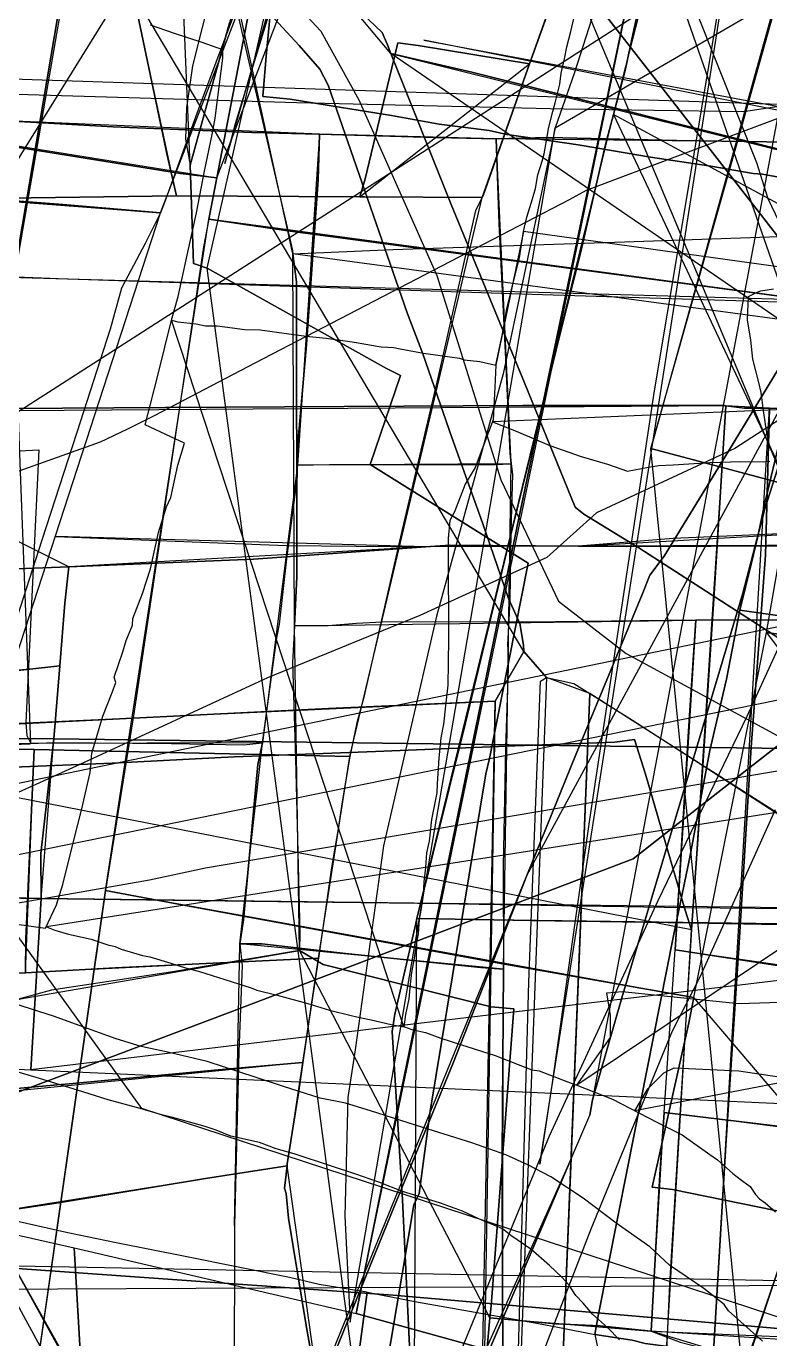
# Model space of a CAD drawing. Extents: x -6790 to 12600, y -1098 to 2171.
# Drawn here: x 219 to 294.5, y 106.4 to 239.5 of the extents above; entities that cross this region are included whole.
import ezdxf

# ---------------------------------------------------------------- set-up
doc = ezdxf.new("R2010")
doc.units = 0

msp = doc.modelspace()

# ---------------------------------------------------------------- linework, layer by layer
for points in [[(79.55, 608.24), (82.48, 284.45), (81.9, 110.82), (776.2, 114.16), (808.14, 114.29), (79.55, 608.24)], [(55.14, 446.99), (100.19, 454.58), (104.47, 455.78), (224.77, 473.11), (461.17, 463.41), (418.9, 266.35), (473.54, 223.76), (408.25, 162.09), (348.15, 91.29), (230.73, 129.78), (178.95, 201.71), (100.39, 217.95), (74.08, 298.71), (55.02, 301.46), (55.14, 446.99)], [(226.33, 412.57), (238.91, 411.68), (276.75, 408.7), (280.74, 408.3), (279.77, 401.1), (275.27, 367.11), (272.24, 343.18), (272.08, 342.7), (271.91, 342.21), (268.66, 319.72), (264.72, 292.91), (264.16, 289.86), (251.5, 292.43), (238.34, 224.17), (234.66, 224.6), (206.86, 229.07), (194.88, 231.14), (207.26, 302.87), (219.74, 375.27), (225.75, 409.89), (226.33, 412.57)], [(266.31, 342.45), (259.94, 316.56), (246.23, 262.97), (239.63, 239.89), (235.64, 225.44), (235.98, 215.48), (237.38, 215.02), (266.31, 342.45)], [(282.38, 196.7), (290.79, 226.36), (297.73, 251.2), (308.33, 289.46), (317.5, 321.97), (323, 342.56), (282.38, 196.7)], [(333.35, 88.64), (293.18, 88.15), (300.02, 127.56), (310.25, 189.3), (282.38, 196.7), (290.79, 226.36), (297.73, 251.2), (308.33, 289.46), (317.5, 321.97), (323, 342.56), (363.96, 332.32), (345.19, 235.61), (334.87, 183.19), (347.66, 179.99), (336.15, 107.17), (333.35, 88.64)], [(99.29, 328.23), (99.25, 305.16), (100.09, 300.82), (115.76, 275.34), (129.79, 251.68), (141.75, 232.68), (157.16, 207.16), (165.29, 194.06), (181.17, 167.74), (193.38, 147.19), (201.85, 131.81), (207.29, 122.98), (212.06, 113.74), (215.37, 108.17), (217.48, 103.51), (224.26, 94.05), (233.77, 81.13), (99.29, 328.23)], [(402.38, 300.31), (391.4, 281.88), (375.82, 262.72), (365.06, 252.41), (348.04, 237.53), (338.6, 228.73), (322.97, 219.18), (320.42, 215.82), (290.9, 196.72), (276.89, 190.18), (271.85, 185.66), (258.94, 179.76), (243.49, 173.45), (224.44, 164.65), (215.18, 160.48), (201.46, 152.49), (188.43, 148.79), (166.42, 150.05), (139.03, 156.98), (112.05, 172.61), (97.78, 183.95), (81.03, 201.05), (44.46, 231.18), (402.38, 300.31)], [(237.53, 219.98), (238.34, 224.17), (251.5, 292.43), (264.16, 289.86), (264.72, 292.91), (313.5, 283.31), (313.05, 281.28), (306.41, 247.34), (305.77, 243.95), (299.75, 211.98), (299.7, 211.6), (287.07, 213.27), (245.78, 218.75), (237.53, 219.98)], [(264.72, 292.91), (264.16, 289.86), (251.5, 292.43), (238.34, 224.17), (264.72, 292.91)], [(361.26, 292.26), (359.89, 290.22), (351.52, 277.75), (350.33, 276.37), (320.63, 245.82), (311.59, 236.56), (311.03, 236.09), (291.75, 228.88), (275.83, 222.88), (274.11, 221.94), (242.21, 205.37), (232, 200.01), (229.28, 198.66), (226.52, 197.37), (196.88, 186.82), (361.26, 292.26)], [(425.61, 288.39), (424.01, 283.27), (421.54, 272.64), (420.37, 267.5), (417.11, 253.32), (411.43, 231.13), (375.06, 199.55), (374.37, 177.82), (307.95, 166.15), (278.69, 161.19), (237.2, 154.14), (231.52, 152.92), (217.46, 150.47), (204.18, 147.06), (201.97, 147.06), (174.99, 155.62), (147.86, 164.74), (144.33, 165.46), (126.47, 175.33), (100.98, 188.93), (84.02, 198), (42.92, 222.24), (425.61, 288.39)], [(208.64, 278.58), (210.82, 276.53), (221.56, 264.72), (234.08, 251.24), (246.71, 237.6), (248.79, 235.19), (249.65, 233.56), (257.68, 210.48), (259.24, 206.32), (262.19, 197.82), (265.3, 189.19), (267.95, 181.5), (269.08, 178.95), (269.48, 176.78), (269.51, 176.12), (208.64, 278.58)], [(254.1, 277.97), (248.65, 257.2), (242.15, 235.92), (240.22, 229.63), (239.16, 225.62), (254.1, 277.97)], [(329.14, 211.29), (323.63, 189.57), (322.97, 186.97), (307.96, 186.89), (278.76, 186.77), (275.06, 186.8), (261.95, 186.9), (259.57, 186.73), (242.07, 185.5), (223.32, 184.72), (217.18, 184.47), (216.72, 188.02), (216.71, 188.09), (211.53, 226.77), (209.13, 246.29), (208, 273.45), (212.93, 272.34), (248.66, 264.88), (284.02, 257.43), (318.93, 249.96), (332.45, 247.07), (334.7, 246.7), (332.01, 229.2), (329.14, 211.29)], [(156.48, 133.38), (192.19, 123.17), (198.15, 121.5), (201.6, 120.69), (215.32, 200.07), (224.75, 255.6), (226.73, 265.55), (226.24, 265.65), (204.25, 268.2), (196.72, 269.14), (193.15, 269.43), (186.39, 270.21), (169.98, 268.84), (166.21, 232.51), (160.38, 173.2), (156.48, 133.38)], [(201.6, 120.69), (215.32, 200.07), (224.75, 255.6), (226.73, 265.55), (201.6, 120.69)], [(201.6, 120.69), (223.88, 115.64), (252.5, 108.97), (256.58, 129.24), (269.02, 189.81), (282.99, 256.27), (275.18, 257.41), (243.89, 262.47), (230.9, 264.72), (226.73, 265.55), (224.75, 255.6), (215.32, 200.07), (201.6, 120.69)], [(293.33, 266.02), (282.72, 202.56), (276.15, 159.08), (272.33, 132.14), (271.12, 124.14), (293.33, 266.02)], [(301.86, 265.3), (300.68, 249.57), (298.39, 220.87), (296.98, 202.57), (296.75, 199.37), (293.94, 190.59), (291.71, 182.04), (279.46, 141.01), (276.47, 130.66), (276.19, 129.11), (301.86, 265.3)], [(282.99, 256.27), (269.02, 189.81), (256.58, 129.24), (252.5, 108.97), (282.99, 256.27)], [(295.53, 254.35), (325.47, 246.5), (353.39, 239.15), (353.95, 238.89), (347.3, 223.23), (321.06, 159.29), (314.53, 144.26), (294.18, 97.44), (252.5, 108.97), (256.58, 129.24), (269.02, 189.81), (282.99, 256.27), (295.53, 254.35)], [(280.82, 255.43), (282.93, 251.2), (293.12, 225.71), (294.25, 222.07), (295.76, 218.97), (302.81, 200.62), (307.47, 183.4), (311.2, 169.61), (314.88, 156.95), (316.41, 153.42), (280.82, 255.43)], [(252.85, 222.23), (234.27, 222.35), (233.31, 226.48), (229.91, 242.75), (236.1, 243.52), (240.18, 244.03), (245.29, 244.97), (261.7, 247.59), (264.31, 248.04), (264.56, 248.08), (275.16, 249.97), (275.01, 249.74), (273.35, 244.83), (270.09, 235.73), (258.78, 237.59), (256.73, 237.86), (253.41, 224.08), (252.85, 222.23)], [(252.85, 222.23), (234.27, 222.35), (233.31, 226.48), (229.91, 242.75), (236.1, 243.52), (240.18, 244.03), (245.29, 244.97), (261.7, 247.59), (264.31, 248.04), (264.56, 248.08), (275.16, 249.97), (275.01, 249.74), (273.35, 244.83), (270.09, 235.73), (258.78, 237.59), (256.73, 237.86), (253.41, 224.08), (252.85, 222.23)], [(238.85, 249.35), (239.13, 246.57), (246.02, 216.78), (246.06, 216.45), (238.85, 249.35)], [(275.16, 249.97), (275.01, 249.74), (273.35, 244.83), (270.09, 235.73), (275.16, 249.97)], [(243.07, 247.75), (242.02, 245.86), (236.74, 231.79), (233.03, 221.66), (232.64, 220.63), (243.07, 247.75)], [(243.07, 247.75), (242.02, 245.86), (236.74, 231.79), (233.03, 221.66), (232.64, 220.63), (243.07, 247.75)], [(274.2, 245.26), (279.94, 237.9), (293.28, 220.79), (295.39, 218.07), (308.8, 172.96), (310.62, 163.42), (312.53, 153.78), (274.2, 245.26)], [(282.48, 245.76), (281.81, 244.56), (279.76, 234.92), (278.61, 230.59), (282.48, 245.76)], [(214.58, 222.06), (214.84, 224.72), (214.22, 227.48), (212.38, 233.37), (210.83, 238.72), (210.68, 239.49), (211.38, 239.62), (213.2, 239.71), (222.29, 241.32), (229.91, 242.75), (233.31, 226.48), (234.27, 222.35), (214.58, 222.06)], [(214.58, 222.06), (214.84, 224.72), (214.22, 227.48), (212.38, 233.37), (210.83, 238.72), (210.68, 239.49), (211.38, 239.62), (213.2, 239.71), (222.29, 241.32), (229.91, 242.75), (233.31, 226.48), (234.27, 222.35), (214.58, 222.06)], [(229.91, 242.75), (233.31, 226.48), (234.27, 222.35), (229.91, 242.75)], [(250.31, 243.57), (251.09, 242.77), (255.12, 238.9), (255.66, 237.66), (256, 236.79), (250.31, 243.57)], [(83.26, 238.6), (119.68, 236.97), (167.32, 234.68), (206.65, 232.99), (246.48, 231.82), (273.6, 231.17), (291.79, 230.89), (297.4, 231.73), (312.46, 231.45), (350.37, 230.98), (386.7, 230.19), (424.34, 229.39), (459.83, 229.11), (498.69, 228.27), (530.95, 227.01), (570.64, 226.49), (590.79, 225), (606.55, 224.3), (651.67, 221.73), (688.94, 220.14), (728.68, 218.13), (747.33, 216.96), (752.67, 216.52), (83.26, 238.6)], [(270.09, 235.73), (258.78, 237.59), (256.73, 237.86), (253.41, 224.08), (252.85, 222.23), (270.09, 235.73)], [(252.85, 222.23), (253.41, 224.08), (256.73, 237.86), (258.78, 237.59), (270.09, 235.73), (265.38, 222.38), (265.26, 222.16), (253.32, 222.23), (252.85, 222.23)], [(252.85, 222.23), (253.41, 224.08), (256.73, 237.86), (258.78, 237.59), (270.09, 235.73), (265.38, 222.38), (265.26, 222.16), (253.32, 222.23), (252.85, 222.23)], [(259.34, 238.13), (305.34, 229.53), (330.43, 224.95), (357.61, 219.85), (393.36, 213.47), (424.26, 207.62), (449.05, 202.88), (487.1, 195.61), (503.46, 190.46), (507.51, 189.01), (259.34, 238.13)], [(324.3, 219.8), (299.03, 226.17), (264.21, 234.87), (256, 236.79), (324.3, 219.8)], [(256, 236.79), (262.14, 221.46), (269.56, 203.36), (274.71, 190.78), (275.6, 190.07), (281.17, 186.63), (301.09, 173.79), (321.57, 160.73), (334.51, 152.65), (397.75, 112.48), (405.89, 107.23), (409.91, 106.36), (433.65, 101.34), (455.68, 96.82), (462.76, 95.22), (256, 236.79)], [(270.09, 235.73), (265.38, 222.38), (265.26, 222.16), (270.09, 235.73)], [(315.17, 236.95), (313.91, 234.59), (305.49, 221.4), (297.15, 207.81), (290.25, 196.46), (283.75, 185.8), (282.29, 183.87), (281.52, 181.91), (274.75, 165.58), (269.81, 153.41), (315.17, 236.95)], [(315.17, 236.95), (313.91, 234.59), (305.49, 221.4), (297.15, 207.81), (290.25, 196.46), (283.75, 185.8), (282.29, 183.87), (281.52, 181.91), (274.75, 165.58), (269.81, 153.41), (315.17, 236.95)], [(238.34, 224.17), (234.66, 224.6), (206.86, 229.07), (194.88, 231.14), (238.34, 224.17)], [(278.61, 230.59), (277.8, 227.56), (275.25, 216.52), (273.2, 208.37), (270.83, 198.72), (267.96, 187.02), (263.59, 168.88), (258.65, 149.03), (278.61, 230.59)], [(306.14, 172.18), (304.75, 177.04), (303.89, 180.99), (303.17, 195.31), (302.87, 200.61), (302.74, 202.27), (301.35, 211.99), (300.71, 216.83), (298.02, 219.65), (296.49, 220.87), (280.84, 229.36), (278.61, 230.59), (306.14, 172.18)], [(217.08, 229.96), (216.57, 214.04), (215.89, 198.02), (215.66, 196.35), (220.3, 196.58), (219.03, 170.37), (218.98, 168.89), (219.08, 167.61), (219.48, 166.78), (217.08, 229.96)], [(217.08, 229.96), (227.85, 229.34), (241.89, 228.77), (248.68, 228.61), (248.77, 228.61), (217.08, 229.96)], [(272.69, 229.24), (267.41, 204.27), (260.65, 179.7), (255.27, 156.43), (252.39, 135.74), (251.64, 130.9), (251.35, 118.85), (251.89, 108.09), (272.69, 229.24)], [(246.55, 195.02), (246.55, 196.83), (247.46, 207.27), (248.63, 223.96), (248.77, 228.61), (246.55, 195.02)], [(246.55, 195.02), (249.78, 195.09), (260.87, 195.08), (266.56, 195.08), (268.23, 195.17), (268.12, 196.24), (267.63, 206.48), (267, 219.54), (266.69, 228.13), (260.63, 228.25), (248.77, 228.61), (248.63, 223.96), (247.46, 207.27), (246.55, 196.83), (246.55, 195.02)], [(248.77, 228.61), (260.63, 228.25), (266.69, 228.13), (248.77, 228.61)], [(266.69, 228.13), (272.02, 228.24), (285, 227.96), (296.45, 227.77), (266.69, 228.13)], [(266.69, 228.13), (267, 219.54), (267.63, 206.48), (268.12, 196.24), (268.23, 195.17), (266.69, 228.13)], [(219.81, 166.18), (209.45, 166.39), (209.69, 168.61), (210.78, 180.93), (211.94, 193.65), (212.45, 199.04), (213.27, 207.88), (214.33, 219.4), (214.58, 222.06), (234.27, 222.35), (252.85, 222.23), (253.32, 222.23), (265.26, 222.16), (264.58, 220.84), (260.81, 204), (257.17, 188.51), (253.28, 171.51), (252.57, 168.9), (251.83, 165.48), (219.81, 166.18)], [(219.81, 166.18), (209.45, 166.39), (209.69, 168.61), (210.78, 180.93), (211.94, 193.65), (212.45, 199.04), (213.27, 207.88), (214.33, 219.4), (214.58, 222.06), (234.27, 222.35), (252.85, 222.23), (253.32, 222.23), (265.26, 222.16), (264.58, 220.84), (260.81, 204), (257.17, 188.51), (253.28, 171.51), (252.57, 168.9), (251.83, 165.48), (219.81, 166.18)], [(232.64, 220.63), (222.73, 221.46), (215.65, 221.99), (214.54, 222.01), (232.64, 220.63)], [(232.64, 220.63), (222.73, 221.46), (215.65, 221.99), (214.54, 222.01), (232.64, 220.63)], [(265.26, 222.16), (264.58, 220.84), (260.81, 204), (257.17, 188.51), (253.28, 171.51), (252.57, 168.9), (251.83, 165.48), (265.26, 222.16)], [(252.85, 222.23), (253.32, 222.23), (265.26, 222.16), (252.85, 222.23)], [(232.64, 220.63), (231.08, 217.52), (229.33, 214.19), (228.68, 212.97), (227.53, 208.82), (224.14, 198.33), (220.61, 187.42), (217.45, 177.66), (212.26, 161.25), (206.9, 144.33), (202.43, 130.21), (198.15, 116.21), (194.1, 102.97), (192.09, 96.57), (190.46, 91.03), (232.64, 220.63)], [(232.64, 220.63), (231.08, 217.52), (229.33, 214.19), (228.68, 212.97), (227.53, 208.82), (224.14, 198.33), (220.61, 187.42), (217.45, 177.66), (212.26, 161.25), (206.9, 144.33), (202.43, 130.21), (198.15, 116.21), (194.1, 102.97), (192.09, 96.57), (190.46, 91.03), (232.64, 220.63)], [(237.53, 219.98), (236.99, 217.18), (229.95, 170.05), (227.05, 151.87), (237.53, 219.98)], [(237.53, 219.98), (236.99, 217.18), (229.95, 170.05), (227.05, 151.87), (235.53, 150.31), (266.79, 144.55), (286.76, 141.04), (294.13, 178.06), (298.85, 205.15), (299.7, 211.6), (287.07, 213.27), (245.78, 218.75), (237.53, 219.98)], [(237.53, 219.98), (245.78, 218.75), (287.07, 213.27), (299.7, 211.6), (237.53, 219.98)], [(246.06, 216.45), (256.21, 216.9), (279.71, 217.66), (315.04, 218.89), (339.7, 220.03), (340.15, 220.14), (340.34, 219.76), (344.34, 219.76), (342.86, 208.66), (342.33, 204.67), (341.43, 203.31), (345.17, 202.94), (367.57, 200), (386.77, 197.48), (246.06, 216.45)], [(266.67, 205.17), (267.35, 208.33), (267.76, 210.87), (268.57, 214.07), (269.07, 216.06), (269.46, 218.72), (266.67, 205.17)], [(76.26, 218.06), (128.91, 216.94), (178.8, 215.68), (222.24, 213.95), (270.3, 212.36), (306.26, 211.24), (320.75, 210.81), (352.87, 209.37), (364.89, 209.41), (400.33, 208.29), (435.16, 207.07), (489.82, 205.06), (504.43, 204.19), (518.48, 204.15), (594.79, 202.45), (608.51, 202.53), (669.19, 201.39), (713.86, 200.07), (749.91, 198.99), (76.26, 218.06)], [(246.06, 216.45), (246.43, 213.63), (246.48, 183.71), (246.23, 178.72), (246.06, 216.45)], [(237.38, 215.02), (255.56, 204.83), (257, 204.12), (253.9, 195.08), (269.94, 185.08), (266.01, 165.28), (265.65, 163.72), (260.01, 129.49), (258.88, 121.16), (258.35, 119.99), (253.7, 92.5), (237.38, 215.02)], [(233.76, 209.73), (234.38, 209.56), (236.26, 209.35), (237.19, 209.17), (238.39, 209.15), (239.93, 208.94), (241.15, 208.77), (242.76, 208.75), (245.43, 208.38), (247.4, 208.1), (249.43, 207.89), (252.09, 207.52), (252.89, 207.41), (254.62, 207.1), (255.01, 207.03), (256.31, 206.95), (256.96, 206.81), (259.32, 206.37), (261, 206.14), (262.97, 205.87), (263.43, 205.71), (265.04, 205.53), (266.67, 205.17), (266.56, 202.94), (266.39, 199.61), (265.34, 196.84), (264.55, 194.77), (263.56, 193.08), (262.47, 190.29), (262, 189.41), (261.84, 187.57), (261.82, 183.6), (261.85, 180.07), (261.87, 177.48), (261.84, 174.95), (261.78, 172.72), (261.55, 170.6), (261.35, 168.75), (261.09, 167.36), (260.87, 165.31), (260.71, 162.69), (260.66, 161.8), (260.4, 160.43), (260.14, 159.07), (259.9, 156.88), (259.64, 155.72), (259.53, 154.23), (259.36, 152.77), (259.27, 151.44), (259.08, 150.05), (258.87, 148.97), (258.78, 147.5), (258.6, 146.62), (258.36, 145.01), (258.09, 143.57), (257.97, 142.37), (257.82, 140.91), (257.5, 139.31), (257.31, 138.07), (233.76, 209.73)], [(208.47, 200.48), (209.09, 200.47), (211.09, 200.35), (217.46, 200.77), (233.14, 200.86), (269.4, 201.06), (289.72, 201.06), (290.01, 201.03), (208.47, 200.48)], [(286.5, 147.9), (285.27, 128.05), (284.28, 111.96), (283.98, 105.24), (282.88, 80.77), (287.34, 81.11), (288.69, 103.97), (290, 126.04), (291.32, 146.05), (292.56, 166.41), (294.02, 185.89), (294.41, 200.79), (291.88, 200.8), (290.01, 201.03), (288.83, 182.51), (287.84, 167.07), (287.16, 157.07), (286.5, 147.9)], [(286.5, 147.9), (287.16, 157.07), (287.84, 167.07), (288.83, 182.51), (290.01, 201.03), (286.5, 147.9)], [(290.01, 201.03), (291.88, 200.8), (294.41, 200.79), (290.01, 201.03)], [(294.41, 200.79), (294.02, 185.89), (292.56, 166.41), (291.32, 146.05), (290, 126.04), (288.69, 103.97), (287.34, 81.11), (294.41, 200.79)], [(294.41, 200.79), (296.94, 200.78), (303.42, 200.32), (305.39, 200.29), (308.55, 200.33), (314.13, 200.27), (325.38, 199.75), (332.81, 199.47), (344.49, 199.09), (352.53, 198.79), (361.48, 198.5), (370.51, 198.23), (294.41, 200.79)], [(282.38, 196.7), (310.25, 189.3), (300.02, 127.56), (293.18, 88.15), (282.38, 196.7)], [(240.68, 146.47), (241.07, 148.91), (242.51, 164.66), (242.97, 166.87), (244.44, 177.5), (244.71, 178.91), (245.45, 185.53), (246.55, 193.89), (246.55, 195.02), (249.78, 195.09), (260.87, 195.08), (266.56, 195.08), (268.23, 195.17), (268.34, 194.1), (268.18, 188.29), (268.08, 181.29), (267.83, 176.79), (267.94, 175.47), (267.64, 166.31), (267.4, 154.38), (267.45, 143.89), (265.14, 144.08), (251.41, 145.51), (242.91, 146.49), (240.68, 146.47)], [(242.97, 166.87), (244.44, 177.5), (244.71, 178.91), (245.45, 185.53), (246.55, 193.89), (246.55, 195.02), (242.97, 166.87)], [(246.55, 195.02), (249.78, 195.09), (260.87, 195.08), (266.56, 195.08), (268.23, 195.17), (246.55, 195.02)], [(268.23, 195.17), (268.34, 194.1), (268.18, 188.29), (268.08, 181.29), (267.83, 176.79), (267.94, 175.47), (267.64, 166.31), (267.4, 154.38), (267.45, 143.89), (268.23, 195.17)], [(323.63, 189.57), (312.72, 188.85), (297.83, 188.17), (284.66, 187.57), (275.06, 186.8), (323.63, 189.57)], [(222.42, 174.67), (222.92, 181.02), (223.32, 184.72), (217.18, 184.47), (216.72, 188.02), (211.43, 188.25), (211.13, 187.67), (210.82, 183.58), (210.05, 173.45), (214.47, 173.78), (222.42, 174.67)], [(216.72, 188.02), (217.18, 184.47), (223.32, 184.72), (216.72, 188.02)], [(222, 187.78), (242.78, 186.98), (245.43, 186.86), (259.57, 186.73), (222, 187.78)], [(222.92, 181.02), (222.42, 174.67), (222.42, 174.67), (221.82, 167.27), (321.84, 165.96), (321.79, 167.5), (320.22, 177.76), (320.28, 178.57), (321.16, 179.81), (321.61, 181.45), (322.97, 186.97), (307.96, 186.89), (278.76, 186.77), (275.06, 186.8), (261.95, 186.9), (259.57, 186.73), (242.07, 185.5), (223.32, 184.72), (222.92, 181.02)], [(223.32, 184.72), (242.07, 185.5), (259.57, 186.73), (223.32, 184.72)], [(259.57, 186.73), (261.95, 186.9), (275.06, 186.8), (259.57, 186.73)], [(275.06, 186.8), (278.76, 186.77), (307.96, 186.89), (322.97, 186.97), (275.06, 186.8)], [(282.42, 107.18), (283.31, 123.09), (283.74, 129.37), (284.87, 145.86), (286.28, 169.12), (286.95, 179.29), (272.73, 179.14), (255.13, 179.09), (252.51, 178.95), (249.64, 178.73), (246.23, 178.72), (246.04, 174.96), (246.32, 165.26), (246.77, 147.58), (246.75, 145.81), (249.13, 144.39), (266.18, 140.07), (268.49, 139.87), (266.58, 115.08), (266.17, 109.76), (266.06, 108.53), (272.75, 107.92), (277.21, 107.72), (282.42, 107.18)], [(246.23, 178.72), (246.04, 174.96), (246.32, 165.26), (246.77, 147.58), (246.75, 145.81), (246.23, 178.72)], [(286.95, 179.29), (272.73, 179.14), (255.13, 179.09), (252.51, 178.95), (249.64, 178.73), (246.23, 178.72), (286.95, 179.29)], [(339.84, 179.37), (334.01, 146.07), (332.71, 139.01), (316.33, 141.43), (300.94, 143.41), (284.87, 145.86), (286.28, 169.12), (286.95, 179.29), (303.36, 179.37), (315.93, 179.14), (333.27, 179.47), (339.84, 179.37)], [(284.87, 145.86), (286.28, 169.12), (286.95, 179.29), (284.87, 145.86)], [(286.95, 179.29), (303.36, 179.37), (315.93, 179.14), (333.27, 179.47), (339.84, 179.37), (286.95, 179.29)], [(328.17, 112.79), (307.31, 116.92), (284.6, 121.56), (282.51, 121.81), (286.25, 138.48), (286.76, 141.04), (294.13, 178.06), (297.26, 177.61), (317.7, 173.54), (334.29, 170.35), (346.28, 168.12), (348.2, 167.95), (343.65, 155.89), (338.3, 141.27), (332.69, 126.6), (328.53, 114.95), (328.17, 112.79)], [(332.69, 126.6), (338.3, 141.27), (343.65, 155.89), (348.2, 167.95), (346.28, 168.12), (334.29, 170.35), (317.7, 173.54), (297.26, 177.61), (294.13, 178.06), (332.69, 126.6)], [(206.6, 84.68), (264.73, 73.61), (268.19, 77.61), (270.02, 142.59), (271.18, 173.12), (271.79, 173.49), (269.51, 176.12), (266.6, 171.09), (249.69, 170.36), (221.64, 168.97), (217.64, 168.76), (216.76, 168.78), (215.35, 160.2), (212.28, 141.55), (207.22, 109.54), (205.77, 100.53), (206, 98.15), (206.6, 84.68)], [(221.82, 167.27), (222.42, 174.67), (222.42, 174.67), (214.47, 173.78), (210.05, 173.45), (209.05, 167.3), (212.99, 167.3), (221.82, 167.27)], [(222.42, 174.67), (214.47, 173.78), (210.05, 173.45), (222.42, 174.67)], [(222.42, 174.67), (222.42, 174.67), (221.82, 167.27), (222.42, 174.67)], [(268.19, 77.61), (270.02, 142.59), (271.18, 173.12), (271.79, 173.49), (268.19, 77.61)], [(333.99, 69.19), (272.45, 79.01), (268.19, 77.61), (270.02, 142.59), (271.18, 173.12), (271.79, 173.49), (274.58, 172.88), (276.21, 171.87), (280.54, 169.17), (310.81, 149.65), (325.5, 140.48), (337.9, 132.56), (335.77, 98.06), (334.85, 83.17), (333.99, 69.19)], [(271.79, 173.49), (274.58, 172.88), (276.21, 171.87), (271.79, 173.49)], [(276.21, 171.87), (274.3, 124.76), (273.1, 95.07), (272.45, 79.01), (276.21, 171.87)], [(276.21, 171.87), (280.54, 169.17), (310.81, 149.65), (325.5, 140.48), (337.9, 132.56), (276.21, 171.87)], [(266.6, 171.09), (249.69, 170.36), (221.64, 168.97), (217.64, 168.76), (216.76, 168.78), (266.6, 171.09)], [(266.6, 171.09), (265.17, 84.62), (264.73, 73.61), (266.6, 171.09)], [(192.87, 166.22), (195.02, 166.18), (215.1, 166.7), (218.49, 166.73), (219.34, 166.77), (219.48, 166.78), (192.87, 166.22)], [(204.51, 163.95), (211.87, 164.16), (227.74, 164.81), (240.1, 165.44), (246.48, 165.68), (254.45, 165.98), (268.59, 166.56), (271.4, 166.65), (278.72, 166.93), (280.73, 167.21), (281.83, 163.7), (285.82, 149.98), (286.5, 147.9), (204.51, 163.95)], [(220.52, 151.07), (220.51, 155.63), (221.82, 167.27), (212.99, 167.3), (209.05, 167.3), (206.46, 151.37), (210.22, 151.23), (220.52, 151.07)], [(221.82, 167.27), (212.99, 167.3), (209.05, 167.3), (221.82, 167.27)], [(221.82, 167.27), (220.51, 155.63), (220.52, 151.07), (219.47, 133.7), (248.9, 132.37), (277.69, 131.08), (315.81, 129.36), (318.89, 145.57), (317.82, 149.86), (319.27, 155.22), (321.35, 164.02), (321.84, 165.96), (221.82, 167.27)], [(219.48, 166.78), (221.86, 166.9), (233.75, 166.81), (241.06, 166.67), (242.97, 166.87), (219.48, 166.78)], [(221.82, 167.27), (220.51, 155.63), (220.52, 151.07), (221.82, 167.27)], [(242.97, 166.87), (242.51, 164.66), (241.07, 148.91), (240.68, 146.47), (242.97, 166.87)], [(218.93, 143.54), (204.17, 142.86), (201.51, 142.66), (200.91, 143.74), (195.72, 153), (191.01, 161.51), (188.26, 166.3), (192.22, 166.39), (209.45, 166.39), (219.81, 166.18), (218.97, 146.96), (218.93, 143.54)], [(218.93, 143.54), (204.17, 142.86), (201.51, 142.66), (200.91, 143.74), (195.72, 153), (191.01, 161.51), (188.26, 166.3), (192.22, 166.39), (209.45, 166.39), (219.81, 166.18), (218.97, 146.96), (218.93, 143.54)], [(219.81, 166.18), (218.97, 146.96), (218.93, 143.54), (219.81, 166.18)], [(218.93, 143.54), (218.97, 146.96), (219.81, 166.18), (251.83, 165.48), (251.05, 160.67), (250.65, 158.15), (249.99, 154.21), (249.29, 149.24), (248.67, 145.03), (228.04, 144.04), (218.93, 143.54)], [(218.93, 143.54), (218.97, 146.96), (219.81, 166.18), (251.83, 165.48), (251.05, 160.67), (250.65, 158.15), (249.99, 154.21), (249.29, 149.24), (248.67, 145.03), (228.04, 144.04), (218.93, 143.54)], [(251.83, 165.48), (251.05, 160.67), (250.65, 158.15), (249.99, 154.21), (249.29, 149.24), (248.67, 145.03), (251.83, 165.48)], [(274.89, 132.13), (278.3, 136.96), (278.3, 139.21), (277.92, 141.49), (279.48, 141.65), (291.3, 140.43), (297.61, 140.62), (299.67, 145.52), (302.72, 148.44), (304.93, 152.41), (306.03, 155.1), (306.34, 157.31), (311.44, 156.7), (274.89, 132.13)], [(269.81, 153.41), (262.31, 134.32), (256.09, 119.15), (245.24, 92.52), (239.62, 79.46), (269.81, 153.41)], [(269.81, 153.41), (262.31, 134.32), (256.09, 119.15), (245.24, 92.52), (239.62, 79.46), (269.81, 153.41)], [(227.05, 151.87), (223.29, 125.7), (220.18, 104.12), (220.01, 102.78), (227.05, 151.87)], [(286.76, 141.04), (266.79, 144.55), (235.53, 150.31), (227.05, 151.87), (223.29, 125.7), (220.18, 104.12), (220.01, 102.78), (222.81, 102.44), (267.36, 94.07), (318.66, 84.7), (328.17, 112.79), (307.31, 116.92), (284.6, 121.56), (282.51, 121.81), (286.25, 138.48), (286.76, 141.04)], [(286.76, 141.04), (266.79, 144.55), (235.53, 150.31), (227.05, 151.87), (286.76, 141.04)], [(206.46, 151.37), (210.22, 151.23), (220.52, 151.07), (206.46, 151.37)], [(219.47, 133.7), (220.52, 151.07), (210.22, 151.23), (206.46, 151.37), (207.64, 147.54), (211.53, 134.7), (211.6, 134.09), (219.47, 133.7)], [(220.52, 151.07), (247.2, 150.75), (258.7, 150.59), (285.88, 150.15), (317.82, 149.86), (220.52, 151.07)], [(258.65, 149.03), (258.53, 148.53), (256.41, 139.33), (256.14, 137.6), (257.19, 120.51), (257.99, 103.58), (258.37, 96.66), (258.65, 149.03)], [(307.78, 148.38), (298.95, 148.36), (286.45, 148.59), (270.35, 148.84), (258.65, 149.03), (307.78, 148.38)], [(286.5, 147.9), (285.27, 128.05), (284.28, 111.96), (283.98, 105.24), (286.5, 147.9)], [(267.45, 143.89), (265.14, 144.08), (251.41, 145.51), (242.91, 146.49), (240.68, 146.47), (240.92, 144.26), (240.58, 135.54), (240.16, 117.91), (240.1, 101.62), (242.62, 101.03), (259.24, 99.66), (267.42, 98.88), (267.33, 111.59), (267.31, 125.02), (267.45, 143.89)], [(240.68, 146.47), (240.92, 144.26), (240.58, 135.54), (240.16, 117.91), (240.68, 146.47)], [(240.68, 146.47), (242.91, 146.49), (251.41, 145.51), (265.14, 144.08), (267.45, 143.89), (240.68, 146.47)], [(211.6, 134.09), (219.47, 133.7), (248.9, 132.37), (277.69, 131.08), (315.81, 129.36), (318.89, 145.57), (321.4, 145.13), (328.6, 144.18), (339.05, 142.75), (348.97, 141.61), (348.3, 135.2), (346.48, 111.35), (333.04, 111.68), (323.81, 112.24), (318.47, 112.17), (307.82, 112), (305.45, 106.6), (256.24, 110.83), (212.85, 113.93), (212.95, 114.51), (211.68, 133.49), (211.6, 134.09)], [(246.75, 145.81), (233.64, 143.6), (221.59, 141.76), (218.24, 140.87), (246.75, 145.81)], [(219.47, 133.7), (248.9, 132.37), (277.69, 131.08), (315.81, 129.36), (318.89, 145.57), (219.47, 133.7)], [(246.75, 145.81), (249.13, 144.39), (266.18, 140.07), (268.49, 139.87), (266.58, 115.08), (266.17, 109.76), (266.06, 108.53), (246.75, 145.81)], [(375.96, 135.28), (375.19, 132.77), (371.24, 118.87), (352.22, 121.03), (335.34, 123.03), (311.23, 125.92), (291.05, 128.48), (283.74, 129.37), (284.87, 145.86), (300.94, 143.41), (316.33, 141.43), (332.71, 139.01), (335.26, 138.2), (339.81, 137.64), (353.06, 136.18), (368.96, 134.64), (369.92, 137.35), (370.86, 136.51), (372.61, 136.21), (375.96, 135.28)], [(332.71, 139.01), (316.33, 141.43), (300.94, 143.41), (284.87, 145.86), (332.71, 139.01)], [(218.93, 143.54), (228.04, 144.04), (248.67, 145.03), (248.64, 144.82), (247.57, 137.93), (247.08, 134.44), (238.49, 133.69), (223.38, 132.26), (222.16, 132.19), (208.71, 130.97), (208.2, 130.57), (207.37, 132.08), (201.51, 142.66), (204.17, 142.86), (218.93, 143.54)], [(218.93, 143.54), (228.04, 144.04), (248.67, 145.03), (248.64, 144.82), (247.57, 137.93), (247.08, 134.44), (238.49, 133.69), (223.38, 132.26), (222.16, 132.19), (208.71, 130.97), (208.2, 130.57), (207.37, 132.08), (201.51, 142.66), (204.17, 142.86), (218.93, 143.54)], [(218.93, 143.54), (228.04, 144.04), (248.67, 145.03), (218.93, 143.54)], [(248.67, 145.03), (248.64, 144.82), (247.57, 137.93), (247.08, 134.44), (248.67, 145.03)], [(267.45, 143.89), (267.31, 125.02), (267.33, 111.59), (267.45, 143.89)], [(286.76, 141.04), (286.25, 138.48), (282.51, 121.81), (284.6, 121.56), (307.31, 116.92), (286.76, 141.04)], [(208.2, 130.57), (208.71, 130.97), (222.16, 132.19), (223.38, 132.26), (238.49, 133.69), (247.08, 134.44), (208.2, 130.57)], [(208.2, 130.57), (209.04, 129.07), (214.74, 119.08), (222.29, 120.21), (237.2, 122.68), (245.48, 123.96), (245.5, 124.18), (246.64, 131.37), (247.08, 134.44), (238.49, 133.69), (223.38, 132.26), (222.16, 132.19), (208.71, 130.97), (208.2, 130.57)], [(208.2, 130.57), (209.04, 129.07), (214.74, 119.08), (222.29, 120.21), (237.2, 122.68), (245.48, 123.96), (245.5, 124.18), (246.64, 131.37), (247.08, 134.44), (238.49, 133.69), (223.38, 132.26), (222.16, 132.19), (208.71, 130.97), (208.2, 130.57)], [(247.08, 134.44), (246.64, 131.37), (245.5, 124.18), (245.48, 123.96), (247.08, 134.44)], [(280.76, 129.55), (282.08, 131.78), (283.69, 133.4), (284.74, 133.89), (291.31, 133.58), (296.31, 132.84), (298.83, 132.97), (301.29, 133.11), (302.29, 133.68), (280.76, 129.55)], [(283.74, 129.37), (283.31, 123.09), (282.42, 107.18), (283.74, 129.37)], [(366.56, 103.63), (371.24, 118.87), (352.22, 121.03), (335.34, 123.03), (311.23, 125.92), (291.05, 128.48), (283.74, 129.37), (283.31, 123.09), (282.42, 107.18), (285.35, 106.06), (296.43, 103.25), (297.18, 102.72), (313.84, 101.69), (329.93, 100.58), (332.42, 100.51), (354.33, 99.24), (364.98, 98.47), (366.56, 103.63)], [(283.74, 129.37), (291.05, 128.48), (311.23, 125.92), (335.34, 123.03), (352.22, 121.03), (371.24, 118.87), (283.74, 129.37)], [(214.74, 119.08), (222.29, 120.21), (237.2, 122.68), (245.48, 123.96), (214.74, 119.08)], [(214.74, 119.08), (216.32, 116.32), (222.81, 104.66), (229.85, 92.25), (241.7, 96.33), (249.05, 98.68), (247.46, 107.56), (245.62, 118.66), (245.38, 121.16), (245.21, 121.7), (245.48, 123.96), (237.2, 122.68), (222.29, 120.21), (214.74, 119.08)], [(214.74, 119.08), (216.32, 116.32), (222.81, 104.66), (229.85, 92.25), (241.7, 96.33), (249.05, 98.68), (247.46, 107.56), (245.62, 118.66), (245.38, 121.16), (245.21, 121.7), (245.48, 123.96), (237.2, 122.68), (222.29, 120.21), (214.74, 119.08)], [(245.48, 123.96), (245.21, 121.7), (245.38, 121.16), (245.62, 118.66), (247.46, 107.56), (249.05, 98.68), (245.48, 123.96)], [(274.07, 124.14), (269.83, 114.22), (263.97, 100.54), (256.12, 83.97), (274.07, 124.14)], [(226.17, 76.2), (190.66, 84.12), (192.19, 123.17), (198.15, 121.5), (201.6, 120.69), (223.88, 115.64), (226.17, 76.2)], [(229.85, 92.25), (222.81, 104.66), (216.32, 116.32), (214.74, 119.08), (229.85, 92.25)], [(296.51, 117), (290.08, 98.07), (287.98, 91.44), (296.51, 117)], [(296.51, 117), (290.08, 98.07), (287.98, 91.44), (307.99, 86.61), (323.42, 99.52), (321.51, 100.8), (319.61, 102.08), (314.21, 104.73), (308.45, 108.62), (296.51, 117)], [(296.51, 117), (290.08, 98.07), (287.98, 91.44), (296.51, 117)], [(296.51, 117), (290.08, 98.07), (287.98, 91.44), (307.99, 86.61), (323.42, 99.52), (321.51, 100.8), (319.61, 102.08), (314.21, 104.73), (308.45, 108.62), (296.51, 117)], [(290.73, 83.19), (226.17, 76.2), (223.88, 115.64), (252.5, 108.97), (294.18, 97.44), (290.73, 83.19)], [(346.48, 111.35), (333.04, 111.68), (323.81, 112.24), (318.47, 112.17), (307.82, 112), (305.45, 106.6), (256.24, 110.83), (212.85, 113.93), (346.48, 111.35)], [(264.29, 88.13), (264.77, 94.19), (264.83, 94.95), (266.06, 108.53), (272.75, 107.92), (277.21, 107.72), (282.42, 107.18), (285.35, 106.06), (296.43, 103.25), (297.18, 102.72), (296.8, 93.28), (289.09, 89.82), (278.76, 84.09), (268.78, 79.12), (263.3, 76.66), (262.4, 75.61), (263.69, 72.1), (259.23, 72.15), (255.82, 70.55), (257.57, 80.82), (257.89, 83.36), (264.29, 88.13)], [(266.06, 108.53), (264.83, 94.95), (264.77, 94.19), (266.06, 108.53)], [(282.42, 107.18), (277.21, 107.72), (272.75, 107.92), (266.06, 108.53), (282.42, 107.18)], [(366.56, 103.63), (336.21, 104.78), (321.37, 105.09), (300.25, 106.05), (282.42, 107.18), (366.56, 103.63)], [(282.42, 107.18), (285.35, 106.06), (296.43, 103.25), (297.18, 102.72), (282.42, 107.18)]]:
    msp.add_lwpolyline(points, close=True)
for points in [[(303.73, 173.17), (284.39, 158.06), (280.59, 155.09), (239.69, 139.54), (201.79, 125.28), (186.2, 119.29), (143.09, 126.27), (131.29, 128.19), (128.26, 128.68), (124.38, 129.28), (118.02, 129.79), (110.82, 133.72), (105.27, 136.84), (100.21, 139.67), (92.05, 145.14), (84.22, 150.48), (80.21, 153.15), (696.25, 582.6)], [(269.47, 370.14), (262.53, 343.43), (256.47, 317.89), (245.42, 273.55), (238.81, 247.23), (235.87, 235.52), (235.26, 231.25), (235.16, 228.09), (235.64, 225.44), (223.7, 509.6)], [(146.37, 394.56), (159.27, 365.45), (166.35, 349.38), (171.33, 340.56), (182.49, 324.57), (195.84, 304.06), (209.11, 282.72), (222.23, 268.54), (239.64, 249.06), (248.92, 239.04), (252.77, 232.06), (260.67, 214.26), (267.16, 193.53), (273.02, 181.22), (279.87, 175.93), (302.29, 163.74)], [(323, 342.56), (288.74, 351.37), (274.42, 354.94), (269.92, 356.55), (269.79, 356.6), (266.31, 342.45), (259.94, 316.56), (246.23, 262.97), (239.63, 239.89), (235.64, 225.44), (235.98, 215.48), (237.38, 215.02), (237.38, 215.02), (255.56, 204.83), (257, 204.12), (253.9, 195.08), (269.94, 185.08), (266.01, 165.28), (265.65, 163.72), (260.01, 129.49), (258.88, 121.16), (258.35, 119.99), (253.7, 92.5)], [(297.3, 300.47), (293.41, 291.42), (292.32, 288.45), (291.29, 283.03), (290.03, 276.46), (287.46, 266.92), (284.34, 258.61), (282.69, 256.28), (279.6, 248.74), (277.25, 243.01), (274.64, 234.84), (272.69, 229.24), (437.59, 325.04)], [(299.92, 186.52), (292.12, 169.54), (283.1, 150.85), (272.06, 126.97), (262.34, 103.29), (254.7, 80.31), (819.15, 304.83)], [(299.92, 186.52), (292.12, 169.54), (283.1, 150.85), (272.06, 126.97), (262.34, 103.29), (254.7, 80.31), (819.15, 304.83)], [(295.01, 160.07), (287.36, 143.09), (284.56, 137.62), (276.29, 117.52), (271.97, 106.39), (266.85, 92.79), (262.91, 80), (820.33, 298.27)], [(295.01, 160.07), (287.36, 143.09), (284.56, 137.62), (276.29, 117.52), (271.97, 106.39), (266.85, 92.79), (262.91, 80), (820.33, 298.27)], [(311.03, 236.09), (291.75, 228.88), (275.83, 222.88), (274.11, 221.94), (242.21, 205.37), (232, 200.01), (229.28, 198.66), (226.52, 197.37), (196.88, 186.82), (196.72, 187.87), (198.99, 220.32), (203.15, 276.16), (203.19, 276.41), (203.19, 276.41), (208.38, 276.82), (233.06, 278.8), (246.69, 279.84), (265.73, 281.43), (289.56, 283.31), (290.87, 283.24), (334.1, 288.75)], [(257.99, 103.58), (257.19, 120.51), (256.14, 137.6), (256.41, 139.33), (258.53, 148.53), (258.65, 149.03), (263.59, 168.88), (267.96, 187.02), (270.83, 198.72), (273.2, 208.37), (275.25, 216.52), (277.8, 227.56), (278.61, 230.59), (279.76, 234.92), (281.81, 244.56), (282.48, 245.76), (282.99, 246.91), (285.36, 253.05), (293.09, 273.02), (293.98, 274.76), (292.81, 283.23), (293.68, 285.49), (294.59, 288.03)], [(257.99, 103.58), (257.19, 120.51), (256.14, 137.6), (256.41, 139.33), (258.53, 148.53), (258.65, 149.03), (263.59, 168.88), (267.96, 187.02), (270.83, 198.72), (273.2, 208.37), (275.25, 216.52), (277.8, 227.56), (278.61, 230.59), (279.76, 234.92), (281.81, 244.56), (282.48, 245.76), (282.99, 246.91), (285.36, 253.05), (293.09, 273.02), (293.98, 274.76), (292.81, 283.23), (293.68, 285.49), (294.59, 288.03)], [(310.6, 274.39), (287.37, 277.47), (282.94, 269.53), (281.82, 267.49), (270.98, 267.99), (262.24, 268.27), (256.29, 268.72), (254.13, 259.41), (251.92, 250.72), (250.31, 243.57), (251.09, 242.77), (255.12, 238.9), (255.66, 237.66), (256, 236.79), (264.21, 234.87), (299.03, 226.17)], [(301.32, 263.66), (251.98, 252.3), (238.85, 249.35), (239.13, 246.57), (246.02, 216.78), (246.06, 216.45), (256.21, 216.9), (279.71, 217.66), (315.04, 218.89)], [(209.61, 260.79), (211.04, 235.69), (212.18, 213.41), (212.69, 203.56), (218.01, 204.57), (217.07, 180.42), (216.76, 168.78), (216.76, 168.78), (217.64, 168.76), (221.64, 168.97), (249.69, 170.36), (266.6, 171.09), (269.51, 176.12), (269.48, 176.78), (269.08, 178.95), (267.95, 181.5), (265.3, 189.19), (262.19, 197.82), (259.24, 206.32), (257.68, 210.48), (249.65, 233.56), (248.79, 235.19), (246.71, 237.6), (234.08, 251.24)], [(299.36, 241.5), (288.38, 244.53), (276.91, 247.89), (268.85, 250.09), (266.41, 251.07), (255.51, 255.01), (246.87, 258.36), (243.07, 247.75), (242.02, 245.86), (236.74, 231.79), (233.03, 221.66), (232.64, 220.63), (231.08, 217.52), (229.33, 214.19), (228.68, 212.97), (227.53, 208.82), (224.14, 198.33), (220.61, 187.42), (217.45, 177.66), (212.26, 161.25), (206.9, 144.33), (202.43, 130.21), (198.15, 116.21), (194.1, 102.97)], [(299.36, 241.5), (288.38, 244.53), (276.91, 247.89), (268.85, 250.09), (266.41, 251.07), (255.51, 255.01), (246.87, 258.36), (243.07, 247.75), (242.02, 245.86), (236.74, 231.79), (233.03, 221.66), (232.64, 220.63), (231.08, 217.52), (229.33, 214.19), (228.68, 212.97), (227.53, 208.82), (224.14, 198.33), (220.61, 187.42), (217.45, 177.66), (212.26, 161.25), (206.9, 144.33), (202.43, 130.21), (198.15, 116.21), (194.1, 102.97)], [(295.39, 218.07), (293.28, 220.79), (279.94, 237.9), (274.2, 245.26), (273.47, 252.96), (273.41, 255.95), (277.98, 255.93), (280.82, 255.43), (281.86, 255.25), (297.09, 254.65)], [(234.08, 251.24), (246.71, 237.6), (248.79, 235.19), (249.65, 233.56), (257.68, 210.48), (259.24, 206.32), (262.19, 197.82), (265.3, 189.19), (267.95, 181.5), (269.08, 178.95), (269.48, 176.78), (269.51, 176.12), (271.79, 173.49), (274.58, 172.88), (276.21, 171.87), (280.54, 169.17), (310.81, 149.65)], [(310.25, 189.3), (282.38, 196.7), (290.79, 226.36), (297.73, 251.2)], [(239.13, 246.57), (246.02, 216.78), (246.06, 216.45), (246.43, 213.63), (246.48, 183.71), (246.23, 178.72), (246.04, 174.96), (246.32, 165.26), (246.77, 147.58), (246.75, 145.81), (233.64, 143.6), (221.59, 141.76), (218.24, 140.87), (217.5, 143.67), (207.89, 174.06), (202.39, 191.41), (196.4, 210.38), (191.41, 225.12), (191.1, 227), (194.1, 228.02), (213.61, 231.15), (213.11, 232.87), (211.07, 240.32)], [(242.02, 245.86), (236.74, 231.79), (233.03, 221.66), (232.64, 220.63), (222.73, 221.46), (215.65, 221.99)], [(242.02, 245.86), (236.74, 231.79), (233.03, 221.66), (232.64, 220.63), (222.73, 221.46), (215.65, 221.99)], [(296.49, 220.87), (280.84, 229.36), (278.61, 230.59), (279.76, 234.92), (281.81, 244.56), (282.48, 245.76), (287.35, 244.1), (292.37, 242.27), (304.05, 242.4)], [(296.49, 220.87), (280.84, 229.36), (278.61, 230.59), (279.76, 234.92), (281.81, 244.56), (282.48, 245.76), (287.35, 244.1), (292.37, 242.27), (304.05, 242.4)], [(311.03, 236.09), (291.75, 228.88), (275.83, 222.88), (274.11, 221.94), (242.21, 205.37), (232, 200.01), (229.28, 198.66), (226.52, 197.37), (196.88, 186.82), (183.35, 182.01), (182.54, 181.67), (172.04, 184.54), (170.61, 184.93), (156.03, 188.77), (151.23, 191.26), (149.78, 192.01), (130.19, 202.06), (129.85, 202.23), (125.29, 204.41), (115.21, 216.49), (107.33, 225.75), (106.49, 226.72), (97.59, 237.3), (91.61, 244.49)], [(297.96, 223.76), (293.71, 224.53), (292.77, 224.61), (288.47, 225.34), (282.36, 226.26), (278.4, 226.94), (275.03, 227.5), (271.09, 228.1), (267.77, 228.56), (265.98, 228.98), (260.9, 229.61), (256.09, 230.48), (251, 231.31), (245.79, 232.14), (243.01, 232.42), (243.37, 236.49), (244.07, 243.93)], [(244.07, 243.93), (243.37, 236.49), (243.01, 232.42), (245.79, 232.14), (251, 231.31), (256.09, 230.48), (260.9, 229.61), (265.98, 228.98), (267.77, 228.56), (271.09, 228.1), (275.03, 227.5), (278.4, 226.94), (282.36, 226.26), (288.47, 225.34), (292.77, 224.61), (293.71, 224.53), (297.96, 223.76)], [(273.35, 244.83), (270.09, 235.73), (265.38, 222.38), (265.26, 222.16), (264.58, 220.84), (260.81, 204), (257.17, 188.51), (253.28, 171.51), (252.57, 168.9), (251.83, 165.48), (251.05, 160.67), (250.65, 158.15), (249.99, 154.21), (249.29, 149.24), (248.67, 145.03), (248.64, 144.82), (247.57, 137.93), (247.08, 134.44), (246.64, 131.37), (245.5, 124.18), (245.48, 123.96), (245.21, 121.7), (245.38, 121.16), (245.62, 118.66), (247.46, 107.56), (249.05, 98.68)], [(273.35, 244.83), (270.09, 235.73), (265.38, 222.38), (265.26, 222.16), (264.58, 220.84), (260.81, 204), (257.17, 188.51), (253.28, 171.51), (252.57, 168.9), (251.83, 165.48), (251.05, 160.67), (250.65, 158.15), (249.99, 154.21), (249.29, 149.24), (248.67, 145.03), (248.64, 144.82), (247.57, 137.93), (247.08, 134.44), (246.64, 131.37), (245.5, 124.18), (245.48, 123.96), (245.21, 121.7), (245.38, 121.16), (245.62, 118.66), (247.46, 107.56), (249.05, 98.68)], [(301.09, 173.79), (281.17, 186.63), (275.6, 190.07), (274.71, 190.78), (269.56, 203.36), (262.14, 221.46), (256, 236.79), (255.66, 237.66), (255.12, 238.9), (251.09, 242.77)], [(227.53, 241.15), (177.92, 161.26)], [(222.81, 104.66), (216.32, 116.32), (214.74, 119.08), (209.04, 129.07), (208.2, 130.57), (207.37, 132.08), (201.51, 142.66), (200.91, 143.74), (195.72, 153), (191.01, 161.51), (188.26, 166.3), (182.3, 175.8), (181.39, 177.39), (176.57, 185.28), (172.53, 191.8), (170.5, 195.04), (168.26, 198.76), (166.84, 201.09), (161.77, 209.44), (157.23, 216.78), (152.45, 224.42), (147.8, 232.11), (142.84, 240.02)], [(222.81, 104.66), (216.32, 116.32), (214.74, 119.08), (209.04, 129.07), (208.2, 130.57), (207.37, 132.08), (201.51, 142.66), (200.91, 143.74), (195.72, 153), (191.01, 161.51), (188.26, 166.3), (182.3, 175.8), (181.39, 177.39), (176.57, 185.28), (172.53, 191.8), (170.5, 195.04), (168.26, 198.76), (166.84, 201.09), (161.77, 209.44), (157.23, 216.78), (152.45, 224.42), (147.8, 232.11), (142.84, 240.02)], [(217.81, 148.51), (220.98, 148.05), (222.1, 150.42), (222.74, 152.49), (223.85, 156.98), (224.64, 160.16), (225.5, 163.85), (225.68, 165.81), (226.79, 169.55), (227.73, 171.98), (228.11, 172.97), (227.93, 173.51), (228.83, 176.08), (229.16, 177.23), (229.78, 178.79), (229.83, 179.48), (230.81, 182.01), (231.62, 184.52), (232.42, 188.18), (233.25, 190.79), (233.69, 191.75), (234.22, 194.23), (234.39, 195.04), (235.06, 197.24), (233.69, 197.89), (231.09, 199.13), (231.62, 201.21), (232.35, 204.11), (233.06, 206.98), (233.76, 209.73), (234.42, 212.12), (235.34, 216.31), (236.29, 220.62), (237.09, 224.84), (237.89, 228.57), (238.17, 230.22), (238.78, 234.97), (238.95, 236.29), (238.96, 237.16), (236.88, 237.9), (234.06, 238.79), (231.63, 239.66)], [(253.7, 92.5), (258.35, 119.99), (258.88, 121.16), (260.01, 129.49), (265.65, 163.72), (266.01, 165.28), (269.94, 185.08), (253.9, 195.08), (257, 204.12), (255.56, 204.83), (237.38, 215.02), (237.38, 215.02), (235.98, 215.48), (235.64, 225.44), (239.63, 239.89)], [(432.46, 196.11), (269.46, 218.72), (269.46, 218.72), (269.8, 220.19), (270.38, 222.03), (270.67, 223.1), (270.93, 224.46), (271.36, 225.85), (271.58, 226.59), (271.87, 228.33), (272.01, 229.17), (272.45, 230.89), (272.67, 231.76), (272.94, 232.84), (273.15, 233.65), (273.29, 234.78), (273.64, 236.22), (273.88, 237.46), (274.28, 239.02), (274.7, 240.91)], [(145.22, 99.02), (137.7, 106.68), (139.57, 130.64), (141.64, 157.13), (143.85, 185), (145.97, 212.94), (147.82, 239.23), (150.07, 238.89), (172.84, 234.94), (194.88, 231.14), (206.86, 229.07), (234.66, 224.6), (238.34, 224.17), (237.53, 219.98), (236.99, 217.18), (229.95, 170.05), (227.05, 151.87), (223.29, 125.7), (220.18, 104.12)], [(299.03, 226.17), (264.21, 234.87), (256, 236.79), (262.14, 221.46), (269.56, 203.36), (274.71, 190.78), (275.6, 190.07), (281.17, 186.63), (301.09, 173.79)], [(296.49, 220.87), (280.84, 229.36), (278.61, 230.59), (277.8, 227.56), (275.25, 216.52), (273.2, 208.37), (270.83, 198.72), (267.96, 187.02), (263.59, 168.88), (258.65, 149.03), (270.35, 148.84), (286.45, 148.59), (298.95, 148.36)], [(296.49, 220.87), (280.84, 229.36), (278.61, 230.59), (277.8, 227.56), (275.25, 216.52), (273.2, 208.37), (270.83, 198.72), (267.96, 187.02), (263.59, 168.88), (258.65, 149.03), (270.35, 148.84), (286.45, 148.59), (298.95, 148.36)], [(215.66, 196.35), (220.3, 196.58), (219.03, 170.37), (218.98, 168.89), (219.08, 167.61), (219.48, 166.78), (219.48, 166.78), (221.86, 166.9), (233.75, 166.81), (241.06, 166.67), (242.97, 166.87), (244.44, 177.5), (244.71, 178.91), (245.45, 185.53), (246.55, 193.89), (246.55, 195.02), (246.55, 196.83), (247.46, 207.27), (248.63, 223.96), (248.77, 228.61), (248.68, 228.61), (241.89, 228.77), (227.85, 229.34), (217.08, 229.96)], [(296.45, 227.77), (285, 227.96), (272.02, 228.24), (266.69, 228.13), (260.63, 228.25), (248.77, 228.61), (248.68, 228.61), (241.89, 228.77), (227.85, 229.34), (217.08, 229.96)], [(296.45, 227.77), (285, 227.96), (272.02, 228.24), (266.69, 228.13), (267, 219.54), (267.63, 206.48), (268.12, 196.24), (268.23, 195.17), (268.34, 194.1), (268.18, 188.29), (268.08, 181.29), (267.83, 176.79), (267.94, 175.47), (267.64, 166.31), (267.4, 154.38), (267.45, 143.89), (267.31, 125.02), (267.33, 111.59), (267.42, 98.88), (267.57, 75.06), (295.57, 73.18)], [(215.65, 221.99), (222.73, 221.46), (232.64, 220.63), (231.08, 217.52), (229.33, 214.19), (228.68, 212.97), (227.53, 208.82), (224.14, 198.33), (220.61, 187.42), (217.45, 177.66)], [(215.65, 221.99), (222.73, 221.46), (232.64, 220.63), (231.08, 217.52), (229.33, 214.19), (228.68, 212.97), (227.53, 208.82), (224.14, 198.33), (220.61, 187.42), (217.45, 177.66)], [(303.36, 179.37), (286.95, 179.29), (272.73, 179.14), (255.13, 179.09), (252.51, 178.95), (249.64, 178.73), (246.23, 178.72), (246.48, 183.71), (246.43, 213.63), (246.06, 216.45), (256.21, 216.9), (279.71, 217.66), (315.04, 218.89)], [(175.52, 153.98), (474, 215.46)], [(294.48, 196.78), (294.22, 197.93), (294.05, 198.96), (293.77, 200.79), (293.67, 201.61), (293.58, 202.41), (293.36, 203.4), (292.74, 205.76), (292.52, 207.71), (292.21, 209.76), (292.28, 212.14), (293.17, 212.56), (293.55, 212.7), (294.84, 212.9)], [(297.15, 207.81), (290.25, 196.46), (283.75, 185.8), (282.29, 183.87), (281.52, 181.91), (274.75, 165.58), (269.81, 153.41), (269.81, 153.41), (262.31, 134.32), (256.09, 119.15), (245.24, 92.52), (239.62, 79.46), (287.98, 91.44), (290.08, 98.07), (296.51, 117)], [(297.15, 207.81), (290.25, 196.46), (283.75, 185.8), (282.29, 183.87), (281.52, 181.91), (274.75, 165.58), (269.81, 153.41), (269.81, 153.41), (262.31, 134.32), (256.09, 119.15), (245.24, 92.52), (239.62, 79.46), (287.98, 91.44), (290.08, 98.07), (296.51, 117)], [(245.24, 92.52), (256.09, 119.15), (262.31, 134.32), (269.81, 153.41), (269.81, 153.41), (274.75, 165.58), (281.52, 181.91), (282.29, 183.87), (283.75, 185.8), (290.25, 196.46), (297.15, 207.81)], [(245.24, 92.52), (256.09, 119.15), (262.31, 134.32), (269.81, 153.41), (269.81, 153.41), (274.75, 165.58), (281.52, 181.91), (282.29, 183.87), (283.75, 185.8), (290.25, 196.46), (297.15, 207.81)], [(174.15, 146.59), (474.22, 207.65)], [(297.26, 177.61), (294.13, 178.06), (298.85, 205.15)], [(347.04, 202.82), (266.32, 199.41), (266.32, 199.41), (268.73, 198.46), (272.14, 197.02), (275.31, 195.89), (277.99, 195.12), (280.02, 194.42), (282.15, 194.81), (283.21, 194.98), (284.65, 195.07), (288.36, 195.29), (291.53, 195.41), (293.77, 195.37), (294.46, 195.42)], [(217.46, 200.77), (233.14, 200.86), (269.4, 201.06), (289.72, 201.06), (290.01, 201.03), (288.83, 182.51), (287.84, 167.07), (287.16, 157.07), (286.5, 147.9), (286.5, 147.9), (285.82, 149.98), (281.83, 163.7), (280.73, 167.21), (278.72, 166.93), (271.4, 166.65), (268.59, 166.56), (254.45, 165.98), (246.48, 165.68), (240.1, 165.44), (227.74, 164.81), (211.87, 164.16)], [(296.94, 200.78), (294.41, 200.79), (291.88, 200.8), (290.01, 201.03), (289.72, 201.06), (269.4, 201.06), (233.14, 200.86), (217.46, 200.77)], [(296.94, 200.78), (294.41, 200.79), (294.02, 185.89), (292.56, 166.41), (291.32, 146.05), (290, 126.04), (288.69, 103.97), (287.34, 81.11), (354.86, 87.19)], [(313.13, 85.62), (256.12, 83.97), (263.97, 100.54), (269.83, 114.22), (274.07, 124.14), (276.19, 129.11), (276.47, 130.66), (279.46, 141.01), (291.71, 182.04), (293.94, 190.59), (296.75, 199.37)], [(212.21, 119.68), (219.04, 118.15), (223.23, 117.21), (228.15, 116.18), (235.13, 114.81), (240.67, 113.67), (245.74, 112.68), (248.74, 111.97), (253.36, 111.21), (253.61, 111.16), (258.8, 110.13), (264.55, 109.12), (271, 107.98), (273.11, 107.55), (276.69, 106.84), (277.03, 108.75), (279.97, 123.56), (284.68, 147.29), (286.31, 155.09), (288.38, 166.07), (290.05, 173.31), (291.43, 180.33), (292.61, 185.13), (293.2, 187.67), (293.93, 191.05), (295.64, 198.27)], [(295.64, 198.27), (293.93, 191.05), (293.2, 187.67), (292.61, 185.13), (291.43, 180.33), (296.67, 179.59)], [(215.66, 196.35), (220.3, 196.58), (219.03, 170.37), (218.98, 168.89), (219.08, 167.61), (219.48, 166.78), (219.48, 166.78), (219.34, 166.77), (218.49, 166.73)], [(42.4, 187.18), (80.21, 153.15), (80.21, 153.15), (84.22, 150.48), (92.05, 145.14), (100.21, 139.67), (105.27, 136.84), (110.82, 133.72), (118.02, 129.79), (124.38, 129.28), (128.26, 128.68), (131.29, 128.19), (143.09, 126.27), (186.2, 119.29), (201.79, 125.28), (239.69, 139.54), (280.59, 155.09), (284.39, 158.06), (303.73, 173.17)], [(296.67, 179.59), (291.43, 180.33), (290.05, 173.31), (288.38, 166.07), (286.31, 155.09), (284.68, 147.29), (279.97, 123.56), (277.03, 108.75), (276.69, 106.84), (280.5, 106.28), (281.8, 105.93), (287.01, 105.25), (287.01, 105.25), (292.72, 104.23), (299.52, 103.06)], [(407.9, 177.45), (221.06, 148.21), (221.06, 148.21), (221.92, 147.87), (223.3, 147.45), (225.6, 146.94), (227.29, 146.36), (228.05, 146.19), (228.66, 145.92), (230.8, 145.3), (231.54, 145.16), (233.68, 144.53), (235.18, 144.05), (236.59, 143.66), (239.15, 142.85), (241.82, 142.01), (242.41, 141.76), (244.49, 141.26), (247.6, 140.41), (249.79, 139.74), (251.99, 139.21), (252.56, 139.07), (254.31, 138.7), (256.16, 138.25), (257.38, 138.06), (258.13, 137.79), (259.53, 137.5), (261.07, 136.92), (263.08, 136.27), (266.58, 135.14), (269.69, 133.94), (270.32, 133.7), (271.06, 133.6), (274.04, 132.45), (274.89, 132.13), (278.5, 130.71), (283.01, 128.4), (285.56, 127.11), (288.37, 125.12), (289.14, 124.57), (290.69, 123.19), (291.59, 122.52), (292.46, 121.88), (293.02, 121.06), (293.41, 120.62), (294, 120.2), (295.03, 119.31)], [(211.87, 164.16), (227.74, 164.81), (240.1, 165.44), (246.48, 165.68), (254.45, 165.98), (268.59, 166.56), (271.4, 166.65), (278.72, 166.93), (280.73, 167.21), (281.83, 163.7), (285.82, 149.98), (286.5, 147.9), (285.27, 128.05), (284.28, 111.96), (283.98, 105.24)], [(218.49, 166.73), (219.34, 166.77), (219.48, 166.78), (221.86, 166.9), (233.75, 166.81), (241.06, 166.67), (242.97, 166.87), (242.51, 164.66), (241.07, 148.91), (240.68, 146.47), (240.92, 144.26), (240.58, 135.54), (240.16, 117.91), (240.1, 101.62)], [(300.02, 94.88), (293.78, 94.62), (289.81, 94.08), (282.49, 94.96), (270.69, 96.44), (265.84, 97), (258.56, 96.01), (258.37, 96.66), (257.99, 103.58), (257.19, 120.51), (256.14, 137.6), (256.41, 139.33), (258.53, 148.53), (258.65, 149.03), (258.65, 149.03), (270.35, 148.84), (286.45, 148.59), (298.95, 148.36)], [(300.02, 94.88), (293.78, 94.62), (289.81, 94.08), (282.49, 94.96), (270.69, 96.44), (265.84, 97), (258.56, 96.01), (258.37, 96.66), (257.99, 103.58), (257.19, 120.51), (256.14, 137.6), (256.41, 139.33), (258.53, 148.53), (258.65, 149.03), (258.65, 149.03), (270.35, 148.84), (286.45, 148.59), (298.95, 148.36)], [(264.83, 94.95), (266.06, 108.53), (266.17, 109.76), (266.58, 115.08), (268.49, 139.87), (266.18, 140.07), (249.13, 144.39), (246.75, 145.81), (233.64, 143.6), (221.59, 141.76), (218.24, 140.87), (218.24, 140.87), (218.26, 140.78), (211.61, 139.55), (212.72, 126.98), (212.96, 125.63), (200.46, 122.23), (196.37, 121.14), (195.4, 120.66), (195.96, 119.97), (203.34, 111.38), (207.45, 106.46), (201.61, 102.77)], [(293.72, 106.18), (290.27, 109.27), (289.84, 109.89), (287.78, 111.51), (284.27, 113.9), (282.27, 115.75), (278.88, 118.15), (275.53, 120.69), (272.24, 122.83), (269.97, 124.04), (267.67, 125.07), (264.21, 126.3), (258.61, 128.06), (253.93, 129.54), (251.42, 130.33), (248.84, 130.84), (245.86, 131.77), (245.1, 132), (242.25, 132.94), (239.12, 133.96), (237.37, 134.53), (233.53, 135.45), (230.69, 136.07), (228.14, 136.85), (224.37, 138.2), (221.87, 139.1), (217.84, 140.4)], [(279.21, 106.32), (277.98, 107.55), (276.48, 108.91), (275.51, 110.02), (274.78, 110.81), (274.11, 111.85), (273.35, 112.67), (272.09, 113.86), (270.21, 115.51), (268.18, 116.9), (267.34, 117.58), (264.92, 118.59), (263.27, 119.37), (261.06, 120.17), (259.1, 120.77), (257.2, 121.35), (254.78, 122.31), (252.45, 123.13), (249.89, 123.95), (246.2, 125.17), (244.36, 125.7), (242.67, 126.32), (239.78, 126.97), (238.28, 127.59), (237.17, 127.94), (234.14, 128.8), (232.63, 129.15), (230.58, 129.78), (227.34, 130.67), (224.21, 131.63), (220.36, 132.83), (216.32, 133.99)], [(212.21, 119.68), (219.04, 118.15), (223.23, 117.21), (228.15, 116.18), (235.13, 114.81), (240.67, 113.67), (245.74, 112.68), (248.74, 111.97), (253.36, 111.21), (253.61, 111.16), (252.21, 100.91)], [(346.33, 91.85), (136.9, 87.26), (66.77, 109.04), (81.12, 110.63), (109.92, 114.11), (109.76, 108.72), (109.76, 108.72), (125.62, 110.31), (131.21, 110.98), (146.49, 112.52), (150.51, 112.93), (160.78, 113.86), (163.54, 113.9), (167.49, 113.86), (178.02, 113.76), (181.93, 113.76), (196.09, 113.76), (202.45, 113.82), (212.85, 113.93), (256.24, 110.83), (305.45, 106.6)], [(303.44, 68.49), (284.35, 71.78), (271.94, 73.72), (262.34, 75.13), (248.38, 76.64), (249.85, 84.77), (252.21, 100.91), (253.61, 111.16), (258.8, 110.13), (264.55, 109.12), (271, 107.98), (273.11, 107.55), (276.69, 106.84), (276.97, 105.58), (277.76, 103.99), (278.95, 103.87), (301.47, 100.17)], [(299.52, 103.06), (292.72, 104.23), (287.01, 105.25), (281.8, 105.93), (280.5, 106.28), (276.69, 106.84), (276.97, 105.58), (277.76, 103.99), (278.95, 103.87), (301.47, 100.17)]]:
    msp.add_lwpolyline(points)

doc.saveas('drawing.dxf')
